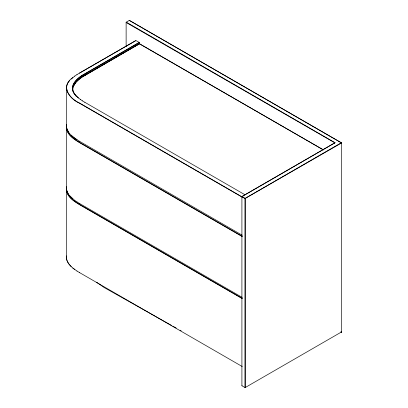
<?xml version="1.0" encoding="UTF-8"?>
<svg xmlns="http://www.w3.org/2000/svg" width="408" height="408" viewBox="0 0 408 408"><rect width="100%" height="100%" fill="white"/><g stroke="black" fill="none" stroke-linecap="round" stroke-linejoin="round"><path stroke-width="0.61" d="M74.827 269.581C70.864 266.669 66.529 262.788 66.387 257.489L66.387 189.552L66.652 186.986M242.26 298.386L79.509 204.423C73.603 200.894 66.371 196.095 66.387 188.369L66.652 124.802M242.26 236.354L79.509 142.392C73.557 138.842 66.274 133.982 66.387 126.184L66.387 89.148M126.128 46.435L126.128 22.261L129.351 20.4L341.613 142.948L341.613 331.898L340.853 331.837M341.159 331.633L341.613 331.898L245.131 387.6L241.908 385.739L241.908 196.569L335.055 142.724L126.322 22.149L126.128 22.486L334.846 142.841L334.606 143.045M66.387 126.184L66.519 124.685M66.524 127.408L66.652 125.914M72.609 87.761L72.971 86.374L72.486 89.148M66.387 188.369L66.519 186.864M66.524 189.44L66.652 187.945M66.387 257.489L66.519 255.984M66.652 256.102L66.652 259.095M87.735 73.312C82.472 76.378 76.689 79.504 73.573 84.976C75.878 81.172 80.621 77.474 84.93 75.108L139.25 43.743L323.452 149.93L139.541 43.738L85.221 75.097C78.861 78.341 70.732 85.517 73.374 92.05M341.338 332.117L341.44 331.796M72.971 86.547L73.573 84.976M75.531 82.901L73.374 86.419M334.606 142.846L335.055 142.724L241.908 196.569M69.763 80.549C61.43 88.924 71.451 99.45 79.509 103.02L244.938 198.538L341.613 142.948L341.134 142.606L341.44 142.846M78.438 79.963L75.893 82.263M71.074 79.121L74.827 76.051M72.879 77.551C60.246 85.894 68.768 98.415 79.412 103.188L242.163 197.151M341.44 331.995L341.134 332.24L341.613 331.898M79.3 79.249L82.819 76.561M74.725 76.118L77.041 74.552M76.939 74.613L135.874 40.509L139.154 42.401L139.25 43.743M83.298 76.439L139.541 43.738M139.154 42.401L84.833 73.766C78.815 77.051 70.763 83.207 72.609 90.535M139.25 42.57L84.93 73.93C77.648 77.444 68.141 86.231 74.807 94.641M79.412 73.108L135.568 40.795M129.157 20.512L129.545 20.512M171.753 325.543L104.076 287.492L96.584 282.229M172.864 326.165L176.195 328.037M180.076 330.22L181.188 330.842M129.351 20.4L341.613 142.948M84.833 102.306L245.075 194.82M242.102 196.457L245.325 198.538L245.325 387.488L244.938 387.488L244.938 198.538L341.338 142.724L341.44 143.045L341.134 142.841M79.412 141.224L242.26 235.243M242.163 236.523L79.412 142.56C73.838 139.128 66.83 134.773 66.387 127.52M79.412 203.408L242.26 297.427M242.163 298.554L79.412 204.592C73.838 201.159 66.83 196.804 66.387 189.552M79.412 272.529L242.26 366.547M82.411 100.832L84.93 102.362M79.509 141.285L74.725 138.22L71.074 135.211M76.939 201.904L79.509 203.464M76.939 271.024L79.509 272.585M80.269 99.379L82.513 100.893M77.041 139.781L72.879 136.782L69.646 133.707M74.725 200.399L77.041 201.965M77.041 271.08L72.767 268.015M80.376 99.44C76.944 96.926 73.364 93.794 72.471 89.428M74.827 200.466L69.646 195.891M78.499 97.997L75.526 95.141L73.573 92.32M72.879 198.961L68.473 194.386L66.519 189.873M71.191 266.582L68.6 263.583L67.259 261.089M75.169 95.105L75.893 96.038M69.763 133.783L67.56 130.698L66.519 127.689M68.6 132.284L66.784 128.296M67.692 192.969L68.6 194.468M242.102 385.851L241.908 385.739M67.473 192.469L66.784 190.475M66.784 259.595L67.039 260.59M66.524 126.296L66.652 127.796M66.524 188.481L66.652 189.975"/></g></svg>
